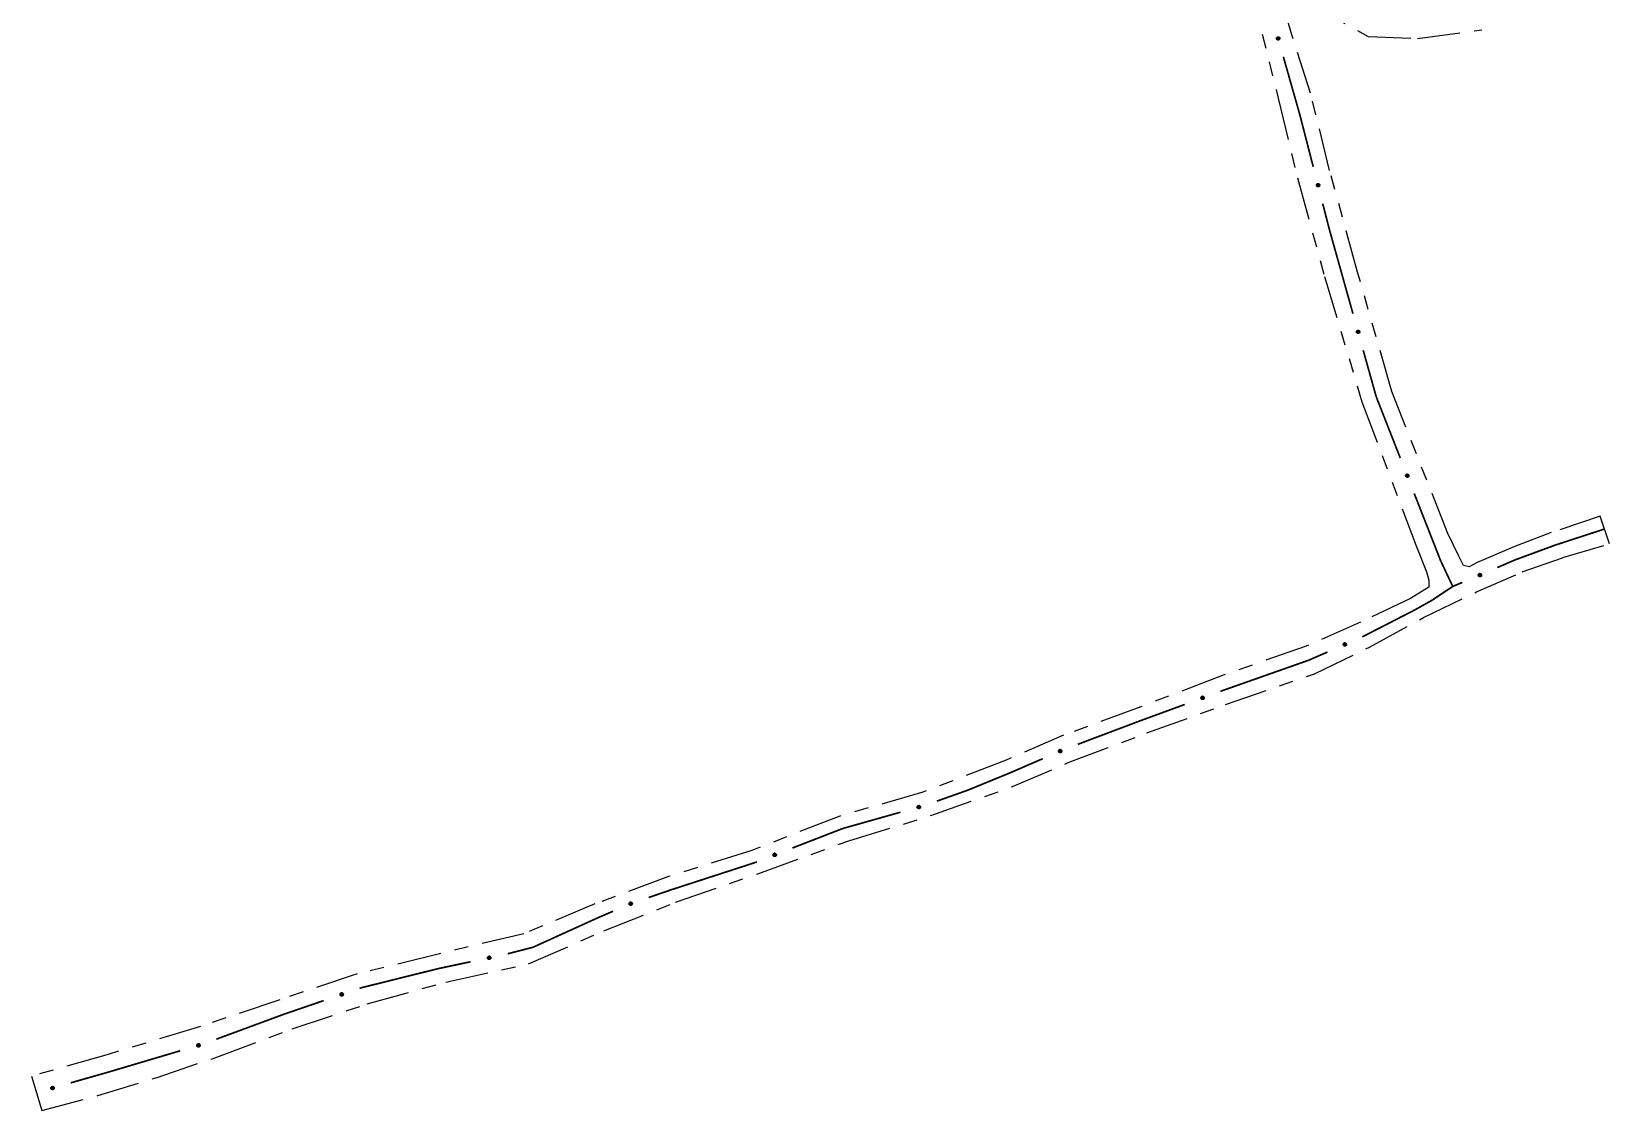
# Model space of a CAD drawing. Extents: x 209066 to 212010, y 4879784 to 4881672.
# Drawn here: x 211215.2 to 211381.2, y 4880902.8 to 4881016.3 of the extents above; entities that cross this region are included whole.
import ezdxf

# ---------------------------------------------------------------- set-up
doc = ezdxf.new("R2010")
doc.units = 0
doc.header["$LTSCALE"] = 1.5
doc.header["$MEASUREMENT"] = 0
doc.linetypes.add('TRACO_25', pattern=[8, 3, -1, 1, -1, 1, -1])
doc.layers.add('SV-EIXO-RUA-N-PAV', color=6, linetype='CONTINUOUS')
doc.layers.add('SV-RUA-NAO-PAV', color=7, linetype='CONTINUOUS')

msp = doc.modelspace()

# ---------------------------------------------------------------- linework, layer by layer
at = {"layer": 'SV-EIXO-RUA-N-PAV'}
for points in [[(211346.455509, 4881015.735253), (211346.49857, 4881015.712062), (211346.530835, 4881015.683324), (211346.550848, 4881015.65161), (211346.561225, 4881015.618974), (211346.568081, 4881015.58439), (211346.567301, 4881015.547998), (211346.557487, 4881015.507797), (211346.534526, 4881015.464439), (211346.502915, 4881015.43332), (211346.472873, 4881015.412037), (211346.439465, 4881015.399256), (211346.405757, 4881015.393159), (211346.367981, 4881015.39522), (211346.327339, 4881015.405563), (211346.284299, 4881015.429706), (211346.25286, 4881015.458097), (211346.234308, 4881015.48928), (211346.221672, 4881015.522947), (211346.215096, 4881015.558339), (211346.216068, 4881015.594058), (211346.226556, 4881015.63496), (211346.250948, 4881015.677124), (211346.278906, 4881015.708804), (211346.309821, 4881015.727789), (211346.343246, 4881015.739483), (211346.37785, 4881015.746781), (211346.414466, 4881015.747519), (211346.455509, 4881015.735253)], [(211350.652954, 4881000.294085), (211350.695421, 4881000.269824), (211350.726958, 4881000.240289), (211350.746171, 4881000.208084), (211350.755729, 4881000.175199), (211350.761718, 4881000.140455), (211350.760027, 4881000.104093), (211350.749212, 4881000.064151), (211350.725173, 4881000.02138), (211350.692794, 4880999.991062), (211350.662229, 4880999.970536), (211350.628512, 4880999.958595), (211350.594662, 4880999.953343), (211350.556949, 4880999.956348), (211350.516579, 4880999.967704), (211350.474156, 4880999.992916), (211350.443437, 4881000.022083), (211350.42567, 4881000.053721), (211350.413881, 4881000.087694), (211350.408192, 4881000.123239), (211350.410057, 4881000.158923), (211350.421564, 4881000.199549), (211350.447003, 4881000.24109), (211350.475744, 4881000.272061), (211350.507124, 4881000.290267), (211350.540832, 4881000.301121), (211350.575607, 4881000.307552), (211350.61223, 4881000.307374), (211350.652954, 4881000.294085)], [(211354.868143, 4880984.862508), (211354.911111, 4880984.839147), (211354.943263, 4880984.810282), (211354.963151, 4880984.77849), (211354.973399, 4880984.745813), (211354.980118, 4880984.711202), (211354.979194, 4880984.674813), (211354.969222, 4880984.634652), (211354.94609, 4880984.591384), (211354.914356, 4880984.560391), (211354.88423, 4880984.539226), (211354.850772, 4880984.526577), (211354.81704, 4880984.520613), (211354.779272, 4880984.522823), (211354.738672, 4880984.533327), (211354.695727, 4880984.55764), (211354.6644, 4880984.586154), (211354.645972, 4880984.617411), (211354.633469, 4880984.651127), (211354.627033, 4880984.686545), (211354.628146, 4880984.72226), (211354.638795, 4880984.76312), (211354.663354, 4880984.805188), (211354.691436, 4880984.836757), (211354.722426, 4880984.85562), (211354.755898, 4880984.867181), (211354.79053, 4880984.874343), (211354.827148, 4880984.874936), (211354.868143, 4880984.862508)], [(211360.023476, 4880969.749057), (211360.068587, 4880969.73016), (211360.103493, 4880969.704695), (211360.126493, 4880969.675076), (211360.139993, 4880969.643603), (211360.150177, 4880969.609849), (211360.152937, 4880969.573552), (211360.147077, 4880969.532589), (211360.128439, 4880969.487204), (211360.100002, 4880969.453161), (211360.07217, 4880969.429058), (211360.040162, 4880969.413092), (211360.007206, 4880969.403747), (211359.969409, 4880969.402127), (211359.927954, 4880969.408471), (211359.882772, 4880969.428317), (211359.848722, 4880969.453518), (211359.827227, 4880969.482751), (211359.811379, 4880969.51503), (211359.801395, 4880969.549615), (211359.798891, 4880969.58526), (211359.805354, 4880969.626987), (211359.825533, 4880969.671323), (211359.850279, 4880969.70557), (211359.879203, 4880969.727469), (211359.911334, 4880969.742356), (211359.945064, 4880969.752983), (211359.981435, 4880969.757276), (211360.023476, 4880969.749057)], [(211367.790072, 4880959.070994), (211367.772052, 4880959.025526), (211367.747267, 4880958.990133), (211367.718099, 4880958.966564), (211367.686893, 4880958.952457), (211367.653343, 4880958.941621), (211367.617107, 4880958.938159), (211367.576037, 4880958.943225), (211367.5303, 4880958.960981), (211367.495713, 4880958.988754), (211367.471076, 4880959.016113), (211367.454492, 4880959.047806), (211367.444512, 4880959.080575), (211367.44216, 4880959.118334), (211367.4477, 4880959.159903), (211367.466668, 4880959.205462), (211367.491204, 4880959.239993), (211367.520015, 4880959.26205), (211367.551983, 4880959.27852), (211367.586367, 4880959.289172), (211367.621957, 4880959.292365), (211367.663801, 4880959.286712), (211367.70852, 4880959.267395), (211367.74324, 4880959.243316), (211367.765695, 4880959.214822), (211367.781201, 4880959.182985), (211367.792479, 4880959.149467), (211367.797476, 4880959.113186), (211367.790072, 4880959.070994)], [(211353.584735, 4880951.784093), (211353.567488, 4880951.738326), (211353.543307, 4880951.702519), (211353.514543, 4880951.678458), (211353.483581, 4880951.663824), (211353.450219, 4880951.652421), (211353.414047, 4880951.648345), (211353.372897, 4880951.652714), (211353.326866, 4880951.669692), (211353.291812, 4880951.696874), (211353.266715, 4880951.723813), (211353.249597, 4880951.755219), (211353.239062, 4880951.787814), (211353.236071, 4880951.825528), (211353.240905, 4880951.867186), (211353.259098, 4880951.913059), (211353.283045, 4880951.948001), (211353.311478, 4880951.970543), (211353.343162, 4880951.987553), (211353.377361, 4880951.998786), (211353.412892, 4880952.002583), (211353.454826, 4880951.99764), (211353.499865, 4880951.979084), (211353.534988, 4880951.955597), (211353.557923, 4880951.927488), (211353.573967, 4880951.895918), (211353.585811, 4880951.862596), (211353.591422, 4880951.826405), (211353.584735, 4880951.784093)], [(211338.610379, 4880946.151249), (211338.590441, 4880946.106589), (211338.564174, 4880946.072283), (211338.53403, 4880946.049976), (211338.502252, 4880946.037209), (211338.468271, 4880946.02781), (211338.43192, 4880946.025892), (211338.391104, 4880946.0327), (211338.346163, 4880946.052386), (211338.312788, 4880946.081604), (211338.289337, 4880946.109987), (211338.274117, 4880946.142356), (211338.265539, 4880946.17552), (211338.264796, 4880946.213345), (211338.272099, 4880946.254641), (211338.292987, 4880946.299352), (211338.31897, 4880946.332808), (211338.348693, 4880946.353619), (211338.381332, 4880946.368714), (211338.416139, 4880946.377895), (211338.451832, 4880946.379571), (211338.493398, 4880946.372143), (211338.537254, 4880946.350942), (211338.570919, 4880946.325408), (211338.592142, 4880946.295985), (211338.60628, 4880946.263517), (211338.616122, 4880946.229549), (211338.619571, 4880946.193089), (211338.610379, 4880946.151249)], [(211323.625133, 4880940.563078), (211323.607779, 4880940.517352), (211323.583513, 4880940.481601), (211323.554692, 4880940.457609), (211323.523695, 4880940.443048), (211323.490307, 4880940.431724), (211323.454125, 4880940.427733), (211323.412986, 4880940.432199), (211323.366995, 4880940.449286), (211323.332006, 4880940.476551), (211323.306972, 4880940.503549), (211323.289928, 4880940.534996), (211323.27947, 4880940.567616), (211323.276568, 4880940.605336), (211323.281501, 4880940.646982), (211323.299802, 4880940.692813), (211323.323832, 4880940.727698), (211323.352318, 4880940.750173), (211323.384041, 4880940.767107), (211323.418267, 4880940.77826), (211323.453807, 4880940.781973), (211323.495729, 4880940.776931), (211323.540724, 4880940.758268), (211323.575792, 4880940.734699), (211323.59866, 4880940.706535), (211323.614629, 4880940.674928), (211323.626395, 4880940.641578), (211323.631921, 4880940.605374), (211323.625133, 4880940.563078)], [(211308.747973, 4880934.661269), (211308.724684, 4880934.618262), (211308.695873, 4880934.586062), (211308.664113, 4880934.566122), (211308.631454, 4880934.555819), (211308.596854, 4880934.549042), (211308.560463, 4880934.549906), (211308.520285, 4880934.559811), (211308.476979, 4880934.582871), (211308.445933, 4880934.614553), (211308.424718, 4880934.644644), (211308.412014, 4880934.678081), (211308.405994, 4880934.711803), (211308.408141, 4880934.749574), (211308.418577, 4880934.790192), (211308.442819, 4880934.833177), (211308.47128, 4880934.864551), (211308.502506, 4880934.883032), (211308.536202, 4880934.89559), (211308.571609, 4880934.902086), (211308.607326, 4880934.901032), (211308.648203, 4880934.890451), (211308.690312, 4880934.865963), (211308.721928, 4880934.837933), (211308.740842, 4880934.806975), (211308.75246, 4880934.773522), (211308.759679, 4880934.738902), (211308.760333, 4880934.702284), (211308.747973, 4880934.661269)], [(211293.58541, 4880929.642714), (211293.566309, 4880929.59769), (211293.540687, 4880929.5629), (211293.510964, 4880929.540034), (211293.47943, 4880929.526676), (211293.445631, 4880929.516644), (211293.409322, 4880929.514048), (211293.368385, 4880929.520094), (211293.323085, 4880929.538937), (211293.289171, 4880929.567528), (211293.265194, 4880929.595468), (211293.249373, 4880929.627547), (211293.240177, 4880929.660545), (211293.238728, 4880929.69835), (211293.24526, 4880929.739775), (211293.26531, 4880929.784868), (211293.290664, 4880929.818803), (211293.319993, 4880929.840165), (211293.352345, 4880929.855867), (211293.386974, 4880929.865695), (211293.42263, 4880929.868038), (211293.464327, 4880929.861387), (211293.508571, 4880929.841007), (211293.542707, 4880929.816106), (211293.564475, 4880929.787084), (211293.579216, 4880929.754886), (211293.58969, 4880929.721108), (211293.593819, 4880929.684718), (211293.58541, 4880929.642714)], [(211278.435953, 4880924.515959), (211278.418434, 4880924.470296), (211278.39404, 4880924.434633), (211278.365133, 4880924.410745), (211278.334084, 4880924.396296), (211278.300655, 4880924.385092), (211278.264459, 4880924.381231), (211278.223337, 4880924.385845), (211278.177407, 4880924.403098), (211278.142516, 4880924.430488), (211278.11758, 4880924.457575), (211278.100649, 4880924.489084), (211278.090309, 4880924.521741), (211278.087542, 4880924.559472), (211278.092625, 4880924.6011), (211278.111091, 4880924.646864), (211278.135246, 4880924.681663), (211278.163813, 4880924.704035), (211278.195597, 4880924.720855), (211278.229863, 4880924.731885), (211278.265415, 4880924.73547), (211278.307319, 4880924.730276), (211278.352247, 4880924.711452), (211278.387229, 4880924.687757), (211278.409997, 4880924.659511), (211278.425852, 4880924.627847), (211278.437497, 4880924.594454), (211278.442893, 4880924.558231), (211278.435953, 4880924.515959)], [(211263.53131, 4880918.794095), (211263.505258, 4880918.752702), (211263.474404, 4880918.722455), (211263.441408, 4880918.704634), (211263.408145, 4880918.696489), (211263.373176, 4880918.691988), (211263.33692, 4880918.69523), (211263.297476, 4880918.707741), (211263.25577, 4880918.733583), (211263.226862, 4880918.767227), (211263.20766, 4880918.798641), (211263.197169, 4880918.832837), (211263.193367, 4880918.86688), (211263.197979, 4880918.90443), (211263.211048, 4880918.944279), (211263.238048, 4880918.985587), (211263.268501, 4880919.015033), (211263.300868, 4880919.031432), (211263.335313, 4880919.041761), (211263.371068, 4880919.045927), (211263.40664, 4880919.042541), (211263.446738, 4880919.02931), (211263.487156, 4880919.00212), (211263.516872, 4880918.972083), (211263.533721, 4880918.939955), (211263.543126, 4880918.905814), (211263.548067, 4880918.870796), (211263.546326, 4880918.834214), (211263.53131, 4880918.794095)], [(211248.022157, 4880914.96025), (211248.001272, 4880914.916025), (211247.974279, 4880914.882287), (211247.943666, 4880914.860627), (211247.911624, 4880914.848541), (211247.87745, 4880914.839868), (211247.841067, 4880914.838725), (211247.800405, 4880914.846402), (211247.755894, 4880914.867041), (211247.72315, 4880914.896964), (211247.700309, 4880914.925841), (211247.685782, 4880914.958527), (211247.677913, 4880914.991866), (211247.677976, 4880915.029698), (211247.686158, 4880915.07083), (211247.707995, 4880915.115085), (211247.734685, 4880915.147979), (211247.764845, 4880915.168152), (211247.797798, 4880915.182548), (211247.832793, 4880915.190984), (211247.868514, 4880915.1919), (211247.909912, 4880915.183587), (211247.953306, 4880915.161456), (211247.986418, 4880915.13521), (211248.007009, 4880915.105341), (211248.020452, 4880915.07258), (211248.029568, 4880915.03841), (211248.032239, 4880915.001884), (211248.022157, 4880914.96025)], [(211232.945073, 4880909.596519), (211232.922367, 4880909.553201), (211232.893994, 4880909.520614), (211232.862507, 4880909.500247), (211232.82999, 4880909.489503), (211232.795485, 4880909.482259), (211232.759086, 4880909.482631), (211232.718778, 4880909.491992), (211232.675164, 4880909.514465), (211232.643692, 4880909.545724), (211232.622072, 4880909.575525), (211232.608918, 4880909.608787), (211232.602442, 4880909.642425), (211232.604078, 4880909.680222), (211232.613964, 4880909.720977), (211232.637622, 4880909.764286), (211232.665657, 4880909.796042), (211232.69663, 4880909.814943), (211232.730154, 4880909.827956), (211232.765469, 4880909.83493), (211232.801197, 4880909.834359), (211232.842214, 4880909.824332), (211232.88465, 4880909.800414), (211232.916642, 4880909.772814), (211232.935973, 4880909.742115), (211232.948041, 4880909.708822), (211232.955728, 4880909.674303), (211232.956878, 4880909.637698), (211232.945073, 4880909.596519)], [(211217.586493, 4880905.108093), (211217.563304, 4880905.065032), (211217.534568, 4880905.032764), (211217.502855, 4880905.01275), (211217.47022, 4880905.002371), (211217.435636, 4880904.995514), (211217.399243, 4880904.996292), (211217.359042, 4880905.006104), (211217.315683, 4880905.029063), (211217.284563, 4880905.060672), (211217.263277, 4880905.090713), (211217.250495, 4880905.12412), (211217.244396, 4880905.157828), (211217.246455, 4880905.195604), (211217.256796, 4880905.236247), (211217.280937, 4880905.279288), (211217.309326, 4880905.310729), (211217.340508, 4880905.329282), (211217.374175, 4880905.341919), (211217.409566, 4880905.348497), (211217.445286, 4880905.347527), (211217.486188, 4880905.337042), (211217.528354, 4880905.312652), (211217.560035, 4880905.284695), (211217.579021, 4880905.253782), (211217.590717, 4880905.220356), (211217.598017, 4880905.185753), (211217.598757, 4880905.149137), (211217.586493, 4880905.108093)]]:
    msp.add_lwpolyline(points, close=True, dxfattribs=at)
for points in [[(211346.215096, 4881015.558339), (211346.25286, 4881015.458097)], [(211346.216068, 4881015.594058), (211346.284299, 4881015.429706)], [(211346.217381, 4881015.572198), (211346.266353, 4881015.449939)], [(211346.225107, 4881015.609863), (211346.303249, 4881015.424969)], [(211346.226556, 4881015.63496), (211346.327339, 4881015.405563)], [(211346.241274, 4881015.652767), (211346.346335, 4881015.40318)], [(211346.250948, 4881015.677124), (211346.367981, 4881015.39522)], [(211346.264557, 4881015.690603), (211346.384565, 4881015.398452)], [(211346.278906, 4881015.708804), (211346.405757, 4881015.393159)], [(211346.294573, 4881015.714748), (211346.421303, 4881015.398973)], [(211346.309821, 4881015.727789), (211346.439465, 4881015.399256)], [(211346.326829, 4881015.731019), (211346.453175, 4881015.406623)], [(211346.343246, 4881015.739483), (211346.472873, 4881015.412037)], [(211346.362638, 4881015.739789), (211346.488248, 4881015.427951)], [(211346.37785, 4881015.746781), (211346.502915, 4881015.43332)], [(211346.397316, 4881015.742562), (211346.51789, 4881015.453409)], [(211346.414466, 4881015.747519), (211346.534526, 4881015.464439)], [(211346.433488, 4881015.740085), (211346.543233, 4881015.488993)], [(211346.455509, 4881015.735253), (211346.557487, 4881015.507797)], [(211346.478451, 4881015.721667), (211346.559965, 4881015.534895)], [(211346.49857, 4881015.712062), (211346.567301, 4881015.547998)], [(211346.517034, 4881015.695759), (211346.56432, 4881015.574439)], [(211346.530835, 4881015.683324), (211346.568081, 4881015.58439)], [(211350.408192, 4881000.123239), (211350.443437, 4881000.022083)], [(211350.410057, 4881000.158923), (211350.474156, 4880999.992916)], [(211350.410823, 4881000.137037), (211350.456722, 4881000.01359)], [(211350.419488, 4881000.174497), (211350.492982, 4880999.987706)], [(211350.421564, 4881000.199549), (211350.516579, 4880999.967704)], [(211350.436723, 4881000.216983), (211350.535509, 4880999.964846)], [(211350.447003, 4881000.24109), (211350.556949, 4880999.956348)], [(211350.460945, 4881000.254224), (211350.57361, 4880999.959163)], [(211350.475744, 4881000.272061), (211350.594662, 4880999.953343)], [(211350.491555, 4881000.277612), (211350.610348, 4880999.958766)], [(211350.507124, 4881000.290267), (211350.628512, 4880999.958595)], [(211350.524208, 4881000.293071), (211350.642401, 4880999.965616)], [(211350.540832, 4881000.301121), (211350.662229, 4880999.970536)], [(211350.560226, 4881000.300942), (211350.677997, 4880999.986061)], [(211350.575607, 4881000.307552), (211350.692794, 4880999.991062)], [(211350.594962, 4881000.302847), (211350.708267, 4881000.010769)], [(211350.61223, 4881000.307374), (211350.725173, 4881000.02138)], [(211350.63106, 4881000.299467), (211350.734491, 4881000.045709)], [(211350.652954, 4881000.294085), (211350.749212, 4881000.064151)], [(211350.675549, 4881000.27993), (211350.752366, 4881000.091178)], [(211350.695421, 4881000.269824), (211350.760027, 4881000.104093)], [(211350.713471, 4881000.253065), (211350.757709, 4881000.1306)], [(211350.726958, 4881000.240289), (211350.761718, 4881000.140455)], [(211354.627033, 4880984.686545), (211354.6644, 4880984.586154)], [(211354.628146, 4880984.72226), (211354.695727, 4880984.55764)], [(211354.629373, 4880984.700395), (211354.677861, 4880984.577943)], [(211354.637248, 4880984.738029), (211354.714659, 4880984.552828)], [(211354.638795, 4880984.76312), (211354.738672, 4880984.533327)], [(211354.653583, 4880984.780869), (211354.757658, 4880984.530868)], [(211354.663354, 4880984.805188), (211354.779272, 4880984.522823)], [(211354.677016, 4880984.818612), (211354.795869, 4880984.525989)], [(211354.691436, 4880984.836757), (211354.81704, 4880984.520613)], [(211354.707127, 4880984.842639), (211354.832608, 4880984.526366)], [(211354.722426, 4880984.85562), (211354.850772, 4880984.526577)], [(211354.739447, 4880984.858782), (211354.86451, 4880984.53389)], [(211354.755898, 4880984.867181), (211354.88423, 4880984.539226)], [(211354.775291, 4880984.867411), (211354.899667, 4880984.555079)], [(211354.79053, 4880984.874343), (211354.914356, 4880984.560391)], [(211354.809979, 4880984.870047), (211354.92941, 4880984.58042)], [(211354.827148, 4880984.874936), (211354.94609, 4880984.591384)], [(211354.846141, 4880984.867427), (211354.954893, 4880984.615904)], [(211354.868143, 4880984.862508), (211354.969222, 4880984.634652)], [(211354.891031, 4880984.848832), (211354.971806, 4880984.661739)], [(211354.911111, 4880984.839147), (211354.979194, 4880984.674813)], [(211354.929511, 4880984.822772), (211354.976317, 4880984.701265)], [(211354.943263, 4880984.810282), (211354.980118, 4880984.711202)], [(211359.798891, 4880969.58526), (211359.882772, 4880969.428317)], [(211359.801395, 4880969.549615), (211359.848722, 4880969.453518)], [(211359.802322, 4880969.563631), (211359.862944, 4880969.44671)], [(211359.805354, 4880969.626987), (211359.927954, 4880969.408471)], [(211359.806351, 4880969.601869), (211359.902093, 4880969.425444)], [(211359.818272, 4880969.646141), (211359.947092, 4880969.407945)], [(211359.825533, 4880969.671323), (211359.969409, 4880969.402127)], [(211359.837768, 4880969.68606), (211359.985601, 4880969.406955)], [(211359.850279, 4880969.70557), (211360.007206, 4880969.403747)], [(211359.865295, 4880969.713008), (211360.022113, 4880969.411045)], [(211359.879203, 4880969.727469), (211360.040162, 4880969.413092)], [(211359.895817, 4880969.732337), (211360.053091, 4880969.421755)], [(211359.911334, 4880969.742356), (211360.07217, 4880969.429058)], [(211359.930604, 4880969.744546), (211360.085925, 4880969.446391)], [(211359.945064, 4880969.752983), (211360.100002, 4880969.453161)], [(211359.964849, 4880969.750676), (211360.112953, 4880969.47461)], [(211359.981435, 4880969.757276), (211360.128439, 4880969.487204)], [(211360.00109, 4880969.751726), (211360.134718, 4880969.512488)], [(211360.023476, 4880969.749057), (211360.147077, 4880969.532589)], [(211360.04763, 4880969.737765), (211360.14691, 4880969.559799)], [(211360.068587, 4880969.73016), (211360.152937, 4880969.573552)], [(211360.088548, 4880969.715729), (211360.147401, 4880969.599579)], [(211360.103493, 4880969.704695), (211360.150177, 4880969.609849)], [(211367.70852, 4880959.267395), (211367.44216, 4880959.118334)], [(211367.74324, 4880959.243316), (211367.444512, 4880959.080575)], [(211367.723491, 4880959.255448), (211367.447301, 4880959.102238)], [(211367.683202, 4880959.274167), (211367.447545, 4880959.14076)], [(211367.663801, 4880959.286712), (211367.4477, 4880959.159903)], [(211367.750967, 4880959.228448), (211367.452096, 4880959.065812)], [(211367.765695, 4880959.214822), (211367.454492, 4880959.047806)], [(211367.770883, 4880959.198305), (211367.463405, 4880959.035047)], [(211367.638707, 4880959.285228), (211367.46417, 4880959.186089)], [(211367.621957, 4880959.292365), (211367.466668, 4880959.205462)], [(211367.781201, 4880959.182985), (211367.471076, 4880959.016113)], [(211367.600399, 4880959.288516), (211367.484673, 4880959.225642)], [(211367.783763, 4880959.163761), (211367.488672, 4880959.002696)], [(211367.586367, 4880959.289172), (211367.491204, 4880959.239993)], [(211367.792479, 4880959.149467), (211367.495713, 4880958.988754)], [(211367.790555, 4880959.129642), (211367.517408, 4880958.97622)], [(211367.797476, 4880959.113186), (211367.5303, 4880958.960981)], [(211367.792307, 4880959.093428), (211367.555701, 4880958.955193)], [(211367.790072, 4880959.070994), (211367.576037, 4880958.943225)], [(211367.77925, 4880959.046626), (211367.60324, 4880958.943919)], [(211367.772052, 4880959.025526), (211367.617107, 4880958.938159)], [(211367.75801, 4880959.005289), (211367.643021, 4880958.944198)], [(211367.747267, 4880958.990133), (211367.653343, 4880958.941621)], [(211353.499865, 4880951.979084), (211353.236071, 4880951.825528)], [(211353.534988, 4880951.955597), (211353.239062, 4880951.787814)], [(211353.454826, 4880951.99764), (211353.240905, 4880951.867186)], [(211353.474436, 4880951.985426), (211353.241075, 4880951.848042)], [(211353.515037, 4880951.967392), (211353.241483, 4880951.809522)], [(211353.542967, 4880951.940861), (211353.246896, 4880951.773182)], [(211353.557923, 4880951.927488), (211353.249597, 4880951.755219)], [(211353.42976, 4880951.995731), (211353.256928, 4880951.893647)], [(211353.563391, 4880951.911061), (211353.258724, 4880951.742614)], [(211353.412892, 4880952.002583), (211353.259098, 4880951.913059)], [(211353.573967, 4880951.895918), (211353.266715, 4880951.723813)], [(211353.391401, 4880951.998369), (211353.276758, 4880951.933541)], [(211353.377361, 4880951.998786), (211353.283045, 4880951.948001)], [(211353.576854, 4880951.87674), (211353.284536, 4880951.710695)], [(211353.585811, 4880951.862596), (211353.291812, 4880951.696874)], [(211353.584224, 4880951.842741), (211353.313717, 4880951.68471)], [(211353.591422, 4880951.826405), (211353.326866, 4880951.669692)], [(211353.58659, 4880951.806562), (211353.352361, 4880951.664335)], [(211353.584735, 4880951.784093), (211353.372897, 4880951.652714)], [(211353.574328, 4880951.759545), (211353.400084, 4880951.653869)], [(211353.567488, 4880951.738326), (211353.414047, 4880951.648345)], [(211353.553792, 4880951.717854), (211353.439855, 4880951.654823)], [(211353.543307, 4880951.702519), (211353.450219, 4880951.652421)], [(211338.537254, 4880946.350942), (211338.264796, 4880946.213345)], [(211338.570919, 4880946.325408), (211338.265539, 4880946.17552)], [(211338.551704, 4880946.338368), (211338.269247, 4880946.197045)], [(211338.512248, 4880946.358785), (211338.27113, 4880946.235521)], [(211338.493398, 4880946.372143), (211338.272099, 4880946.254641)], [(211338.578007, 4880946.310224), (211338.272489, 4880946.160448)], [(211338.592142, 4880946.295985), (211338.274117, 4880946.142356)], [(211338.596623, 4880946.279262), (211338.282479, 4880946.12923)], [(211338.60628, 4880946.263517), (211338.289337, 4880946.109987)], [(211338.468264, 4880946.371728), (211338.289667, 4880946.280102)], [(211338.451832, 4880946.379571), (211338.292987, 4880946.299352)], [(211338.608022, 4880946.244201), (211338.306347, 4880946.095833)], [(211338.43013, 4880946.376643), (211338.311834, 4880946.318747)], [(211338.616122, 4880946.229549), (211338.312788, 4880946.081604)], [(211338.416139, 4880946.377895), (211338.31897, 4880946.332808)], [(211338.613356, 4880946.209824), (211338.333931, 4880946.068159)], [(211338.619571, 4880946.193089), (211338.346163, 4880946.052386)], [(211338.613566, 4880946.173568), (211338.371295, 4880946.045522)], [(211338.610379, 4880946.151249), (211338.391104, 4880946.0327)], [(211338.59853, 4880946.127364), (211338.418311, 4880946.032237)], [(211338.590441, 4880946.106589), (211338.43192, 4880946.025892)], [(211338.575552, 4880946.086968), (211338.458068, 4880946.030824)], [(211338.564174, 4880946.072283), (211338.468271, 4880946.02781)], [(211323.540724, 4880940.758268), (211323.276568, 4880940.605336)], [(211323.575792, 4880940.734699), (211323.27947, 4880940.567616)], [(211323.495729, 4880940.776931), (211323.281501, 4880940.646982)], [(211323.51531, 4880940.76467), (211323.281625, 4880940.627838)], [(211323.555868, 4880940.746541), (211323.281943, 4880940.589317)], [(211323.583736, 4880940.719944), (211323.287269, 4880940.552965)], [(211323.59866, 4880940.706535), (211323.289928, 4880940.534996)], [(211323.470659, 4880940.775081), (211323.297587, 4880940.673405)], [(211323.604089, 4880940.690096), (211323.299026, 4880940.522369)], [(211323.453807, 4880940.781973), (211323.299802, 4880940.692813)], [(211323.614629, 4880940.674928), (211323.306972, 4880940.503549)], [(211323.432306, 4880940.77781), (211323.31751, 4880940.713253)], [(211323.418267, 4880940.77826), (211323.323832, 4880940.727698)], [(211323.617472, 4880940.655743), (211323.324762, 4880940.49039)], [(211323.626395, 4880940.641578), (211323.332006, 4880940.476551)], [(211323.624761, 4880940.621727), (211323.353882, 4880940.464335)], [(211323.631921, 4880940.605374), (211323.366995, 4880940.449286)], [(211323.627041, 4880940.585542), (211323.392477, 4880940.443869)], [(211323.625133, 4880940.563078), (211323.412986, 4880940.432199)], [(211323.614668, 4880940.538555), (211323.440175, 4880940.433291)], [(211323.607779, 4880940.517352), (211323.454125, 4880940.427733)], [(211323.594034, 4880940.496912), (211323.479948, 4880940.43415)], [(211323.583513, 4880940.481601), (211323.490307, 4880940.431724)], [(211308.721928, 4880934.837933), (211308.405994, 4880934.711803)], [(211308.690312, 4880934.865963), (211308.408141, 4880934.749574)], [(211308.703759, 4880934.852323), (211308.411335, 4880934.732982)], [(211308.727836, 4880934.822252), (211308.411773, 4880934.696244)], [(211308.740842, 4880934.806975), (211308.412014, 4880934.678081)], [(211308.665977, 4880934.875692), (211308.41615, 4880934.771202)], [(211308.648203, 4880934.890451), (211308.418577, 4880934.790192)], [(211308.744033, 4880934.789958), (211308.419349, 4880934.664355)], [(211308.75246, 4880934.773522), (211308.424718, 4880934.644644)], [(211308.62311, 4880934.891957), (211308.438038, 4880934.814237)], [(211308.752721, 4880934.754129), (211308.440598, 4880934.629233)], [(211308.607326, 4880934.901032), (211308.442819, 4880934.833177)], [(211308.759679, 4880934.738902), (211308.445933, 4880934.614553)], [(211308.585463, 4880934.899769), (211308.463092, 4880934.851077)], [(211308.755415, 4880934.719445), (211308.465988, 4880934.599532)], [(211308.571609, 4880934.902086), (211308.47128, 4880934.864551)], [(211308.760333, 4880934.702284), (211308.476979, 4880934.582871)], [(211308.752856, 4880934.683279), (211308.501514, 4880934.574108)], [(211308.747973, 4880934.661269), (211308.520285, 4880934.559811)], [(211308.734335, 4880934.638358), (211308.547378, 4880934.557271)], [(211308.724684, 4880934.618262), (211308.560463, 4880934.549906)], [(211308.708339, 4880934.599835), (211308.586911, 4880934.552826)], [(211308.695873, 4880934.586062), (211308.596854, 4880934.549042)], [(211293.508571, 4880929.841007), (211293.238728, 4880929.69835)], [(211293.542707, 4880929.816106), (211293.240177, 4880929.660545)], [(211293.523253, 4880929.828706), (211293.243483, 4880929.682136)], [(211293.483423, 4880929.848382), (211293.244647, 4880929.720641)], [(211293.464327, 4880929.861387), (211293.24526, 4880929.739775)], [(211293.550077, 4880929.801057), (211293.247407, 4880929.645605)], [(211293.564475, 4880929.787084), (211293.249373, 4880929.627547)], [(211293.569268, 4880929.770448), (211293.257978, 4880929.61458)], [(211293.439205, 4880929.860503), (211293.26235, 4880929.76556)], [(211293.579216, 4880929.754886), (211293.265194, 4880929.595468)], [(211293.42263, 4880929.868038), (211293.26531, 4880929.784868)], [(211293.581319, 4880929.735606), (211293.282465, 4880929.581634)], [(211293.400986, 4880929.864705), (211293.283792, 4880929.804612)], [(211293.58969, 4880929.721108), (211293.289171, 4880929.567528)], [(211293.386974, 4880929.865695), (211293.290664, 4880929.818803)], [(211293.587294, 4880929.701334), (211293.310561, 4880929.554479)], [(211293.593819, 4880929.684718), (211293.323085, 4880929.538937)], [(211293.588181, 4880929.665089), (211293.348341, 4880929.532544)], [(211293.58541, 4880929.642714), (211293.368385, 4880929.520094)], [(211293.574009, 4880929.618612), (211293.395596, 4880929.520138)], [(211293.566309, 4880929.59769), (211293.409322, 4880929.514048)], [(211293.551789, 4880929.577795), (211293.435373, 4880929.519467)], [(211293.540687, 4880929.5629), (211293.445631, 4880929.516644)], [(211278.352247, 4880924.711452), (211278.087542, 4880924.559472)], [(211278.387229, 4880924.687757), (211278.090309, 4880924.521741)], [(211278.307319, 4880924.730276), (211278.092625, 4880924.6011)], [(211278.326856, 4880924.717946), (211278.09268, 4880924.581955)], [(211278.367349, 4880924.69967), (211278.092859, 4880924.543434)], [(211278.39512, 4880924.672974), (211278.098055, 4880924.507062)], [(211278.409997, 4880924.659511), (211278.100649, 4880924.489084)], [(211278.282243, 4880924.728517), (211278.108805, 4880924.627465)], [(211278.415366, 4880924.643052), (211278.109701, 4880924.476424)], [(211278.265415, 4880924.73547), (211278.111091, 4880924.646864)], [(211278.425852, 4880924.627847), (211278.11758, 4880924.457575)], [(211278.2439, 4880924.731384), (211278.128873, 4880924.66724)], [(211278.229863, 4880924.731885), (211278.135246, 4880924.681663)], [(211278.428625, 4880924.608652), (211278.135323, 4880924.444352)], [(211278.437497, 4880924.594454), (211278.142516, 4880924.430488)], [(211278.435792, 4880924.574609), (211278.164348, 4880924.418193)], [(211278.442893, 4880924.558231), (211278.177407, 4880924.403098)], [(211278.437942, 4880924.538417), (211278.20287, 4880924.397589)], [(211278.435953, 4880924.515959), (211278.223337, 4880924.385845)], [(211278.4254, 4880924.491474), (211278.250529, 4880924.386839)], [(211278.418434, 4880924.470296), (211278.264459, 4880924.381231)], [(211278.404616, 4880924.449907), (211278.290305, 4880924.387555)], [(211278.39404, 4880924.434633), (211278.300655, 4880924.385092)], [(211263.516872, 4880918.972083), (211263.193367, 4880918.86688)], [(211263.533721, 4880918.939955), (211263.197169, 4880918.832837)], [(211263.487156, 4880919.00212), (211263.197979, 4880918.90443)], [(211263.521742, 4880918.956049), (211263.198116, 4880918.850976)], [(211263.499683, 4880918.98763), (211263.200081, 4880918.887665)], [(211263.535793, 4880918.922766), (211263.203591, 4880918.81866)], [(211263.463509, 4880919.01342), (211263.207385, 4880918.925488)], [(211263.543126, 4880918.905814), (211263.20766, 4880918.798641)], [(211263.446738, 4880919.02931), (211263.211048, 4880918.944279)], [(211263.54212, 4880918.886446), (211263.222498, 4880918.782224)], [(211263.548067, 4880918.870796), (211263.226862, 4880918.767227)], [(211263.421798, 4880919.032453), (211263.23204, 4880918.967)], [(211263.40664, 4880919.042541), (211263.238048, 4880918.985587)], [(211263.54254, 4880918.85166), (211263.245891, 4880918.750927)], [(211263.546326, 4880918.834214), (211263.25577, 4880918.733583)], [(211263.384742, 4880919.04271), (211263.259449, 4880919.002123)], [(211263.371068, 4880919.045927), (211263.268501, 4880919.015033)], [(211263.537622, 4880918.815738), (211263.279679, 4880918.723235)], [(211263.53131, 4880918.794095), (211263.297476, 4880918.707741)], [(211263.516204, 4880918.772125), (211263.324344, 4880918.703435)], [(211263.505258, 4880918.752702), (211263.33692, 4880918.69523)], [(211263.487744, 4880918.735384), (211263.363502, 4880918.696415)], [(211263.474404, 4880918.722455), (211263.373176, 4880918.691988)], [(211247.986418, 4880915.13521), (211247.677913, 4880914.991866)], [(211247.953306, 4880915.161456), (211247.677976, 4880915.029698)], [(211247.967484, 4880915.148577), (211247.682079, 4880915.013307)], [(211247.993181, 4880915.119879), (211247.68454, 4880914.976649)], [(211247.928472, 4880915.16983), (211247.684781, 4880915.051735)], [(211248.007009, 4880915.105341), (211247.685782, 4880914.958527)], [(211247.909912, 4880915.183587), (211247.686158, 4880915.07083)], [(211248.011133, 4880915.088527), (211247.693862, 4880914.945226)], [(211248.020452, 4880915.07258), (211247.700309, 4880914.925841)], [(211247.884774, 4880915.183708), (211247.704265, 4880915.09591)], [(211247.868514, 4880915.1919), (211247.707995, 4880915.115085)], [(211248.021782, 4880915.053231), (211247.717013, 4880914.911328)], [(211248.029568, 4880915.03841), (211247.72315, 4880914.896964)], [(211247.846753, 4880915.189435), (211247.727251, 4880915.134074)], [(211247.832793, 4880915.190984), (211247.734685, 4880915.147979)], [(211248.026383, 4880915.018748), (211247.744001, 4880914.883071)], [(211248.032239, 4880915.001884), (211247.755894, 4880914.867041)], [(211248.02582, 4880914.982496), (211247.780874, 4880914.859643)], [(211248.022157, 4880914.96025), (211247.800405, 4880914.846402)], [(211248.009802, 4880914.936623), (211247.827596, 4880914.845359)], [(211248.001272, 4880914.916025), (211247.841067, 4880914.838725)], [(211247.985968, 4880914.896726), (211247.867314, 4880914.843099)], [(211247.974279, 4880914.882287), (211247.87745, 4880914.839868)], [(211232.916642, 4880909.772814), (211232.602442, 4880909.642425)], [(211232.88465, 4880909.800414), (211232.604078, 4880909.680222)], [(211232.89828, 4880909.786957), (211232.607496, 4880909.663674)], [(211232.922762, 4880909.757215), (211232.60843, 4880909.626945)], [(211232.935973, 4880909.742115), (211232.608918, 4880909.608787)], [(211232.860186, 4880909.809814), (211232.611794, 4880909.701956)], [(211232.842214, 4880909.824332), (211232.613964, 4880909.720977)], [(211232.939394, 4880909.725143), (211232.616437, 4880909.595162)], [(211232.948041, 4880909.708822), (211232.622072, 4880909.575525)], [(211232.817103, 4880909.825498), (211232.633098, 4880909.745283)], [(211232.801197, 4880909.834359), (211232.637622, 4880909.764286)], [(211232.948565, 4880909.689435), (211232.638159, 4880909.56033)], [(211232.955728, 4880909.674303), (211232.643692, 4880909.545724)], [(211232.779353, 4880909.8328), (211232.657651, 4880909.782458)], [(211232.951728, 4880909.65479), (211232.663948, 4880909.530976)], [(211232.765469, 4880909.83493), (211232.665657, 4880909.796042)], [(211232.956878, 4880909.637698), (211232.675164, 4880909.514465)], [(211232.949658, 4880909.618593), (211232.699814, 4880909.506034)], [(211232.945073, 4880909.596519), (211232.718778, 4880909.491992)], [(211232.931746, 4880909.573426), (211232.745902, 4880909.489819)], [(211232.922367, 4880909.553201), (211232.759086, 4880909.482631)], [(211232.906273, 4880909.534555), (211232.785491, 4880909.485909)], [(211232.893994, 4880909.520614), (211232.795485, 4880909.482259)], [(211217.560035, 4880905.284695), (211217.244396, 4880905.157828)], [(211217.528354, 4880905.312652), (211217.246455, 4880905.195604)], [(211217.541833, 4880905.299043), (211217.249688, 4880905.17902)], [(211217.56598, 4880905.269028), (211217.250211, 4880905.142283)], [(211217.579021, 4880905.253782), (211217.250495, 4880905.12412)], [(211217.503996, 4880905.322324), (211217.254414, 4880905.217251)], [(211217.486188, 4880905.337042), (211217.256796, 4880905.236247)], [(211217.461091, 4880905.338489), (211217.276201, 4880905.260337)], [(211217.445286, 4880905.347527), (211217.280937, 4880905.279288)], [(211217.423426, 4880905.346213), (211217.301169, 4880905.297235)], [(211217.409566, 4880905.348497), (211217.309326, 4880905.310729)], [(211217.582252, 4880905.236773), (211217.257862, 4880905.110411)], [(211217.590717, 4880905.220356), (211217.263277, 4880905.090713)], [(211217.591024, 4880905.200964), (211217.279193, 4880905.075339)], [(211217.598017, 4880905.185753), (211217.284563, 4880905.060672)], [(211217.593799, 4880905.166287), (211217.304652, 4880905.045698)], [(211217.598757, 4880905.149137), (211217.315683, 4880905.029063)], [(211217.591324, 4880905.130115), (211217.340237, 4880905.020357)], [(211217.586493, 4880905.108093), (211217.359042, 4880905.006104)], [(211217.572908, 4880905.085151), (211217.38614, 4880905.003627)], [(211217.563304, 4880905.065032), (211217.399243, 4880904.996292)], [(211217.547002, 4880905.046567), (211217.425684, 4880904.999275)], [(211217.534568, 4880905.032764), (211217.435636, 4880904.995514)]]:
    msp.add_lwpolyline(points, dxfattribs=at)
at = {"layer": 'SV-EIXO-RUA-N-PAV', "const_width": 0.18}
for points in [[(211346.936266, 4881013.643279), (211348.578214, 4881007.872316)], [(211348.578214, 4881007.872316), (211348.667133, 4881007.559789)], [(211348.667133, 4881007.559789), (211350.083169, 4881002.064222)], [(211351.081244, 4880998.190742), (211351.580281, 4880996.254002)], [(211351.580281, 4880996.254002), (211351.796817, 4880995.413636)], [(211351.796817, 4880995.413636), (211354.261205, 4880986.620253)], [(211355.340634, 4880982.768651), (211356.689921, 4880977.95415)], [(211356.689921, 4880977.95415), (211356.714891, 4880977.865054)], [(211356.714891, 4880977.865054), (211359.241913, 4880971.436421)], [(211360.705269, 4880967.713709), (211363.266141, 4880961.198961)], [(211380.735787, 4880963.971348), (211375.982453, 4880962.420279)], [(211375.504836, 4880962.264428), (211371.284546, 4880960.709584)], [(211375.982453, 4880962.420279), (211375.504836, 4880962.264428)], [(211363.266141, 4880961.198961), (211363.495872, 4880960.614537)], [(211363.495872, 4880960.614537), (211364.50875, 4880958.469619)], [(211371.239983, 4880960.693166), (211369.449855, 4880959.913594)], [(211371.284546, 4880960.709584), (211371.239983, 4880960.693166)], [(211364.50875, 4880958.469619), (211364.762648, 4880957.931951)], [(211365.768306, 4880958.349921), (211364.844885, 4880957.96613)], [(211363.174157, 4880956.86969), (211362.598044, 4880956.48443)], [(211364.762648, 4880957.931951), (211363.174157, 4880956.86969)], [(211364.844885, 4880957.96613), (211364.762648, 4880957.931951)], [(211360.690084, 4880955.418217), (211356.133328, 4880953.080813)], [(211361.457159, 4880955.846876), (211360.690084, 4880955.418217)], [(211362.598044, 4880956.48443), (211361.457159, 4880955.846876)], [(211355.274843, 4880952.640451), (211355.242609, 4880952.626408)], [(211356.133328, 4880953.080813), (211355.274843, 4880952.640451)], [(211349.607078, 4880950.171325), (211341.256926, 4880947.230391)], [(211349.741921, 4880950.230069), (211349.607078, 4880950.171325)], [(211351.575484, 4880951.028848), (211349.741921, 4880950.230069)], [(211340.684557, 4880947.028802), (211340.315408, 4880946.893487)], [(211341.256926, 4880947.230391), (211340.684557, 4880947.028802)], [(211336.559772, 4880945.516823), (211332.804137, 4880944.140159)], [(211331.958444, 4880943.830163), (211325.314928, 4880941.327468)], [(211332.804137, 4880944.140159), (211331.958444, 4880943.830163)], [(211318.860937, 4880938.620912), (211318.125731, 4880938.302689)], [(211321.614104, 4880939.812582), (211318.860937, 4880938.620912)], [(211314.24106, 4880936.708978), (211313.748645, 4880936.506961)], [(211318.125731, 4880938.302689), (211314.24106, 4880936.708978)], [(211313.748645, 4880936.506961), (211310.480115, 4880935.348495)], [(211306.654906, 4880934.185292), (211300.880208, 4880932.556531)], [(211300.561271, 4880932.466575), (211295.27629, 4880930.416642)], [(211300.880208, 4880932.556531), (211300.561271, 4880932.466575)], [(211291.302051, 4880928.87512), (211282.992021, 4880926.176363)], [(211291.547, 4880928.97013), (211291.302051, 4880928.87512)], [(211282.575938, 4880926.041237), (211280.151369, 4880925.211779)], [(211282.992021, 4880926.176363), (211282.575938, 4880926.041237)], [(211276.422237, 4880923.772702), (211275.503092, 4880923.378783)], [(211274.775747, 4880923.067063), (211268.213214, 4880920.084094)], [(211275.503092, 4880923.378783), (211274.775747, 4880923.067063)], [(211261.411601, 4880918.455988), (211258.477183, 4880917.832136)], [(211267.985652, 4880919.980657), (211265.322446, 4880919.295079)], [(211268.213214, 4880920.084094), (211267.985652, 4880919.980657)], [(211258.024976, 4880917.735997), (211250.709388, 4880915.919713)], [(211258.477183, 4880917.832136), (211258.024976, 4880917.735997)], [(211249.888086, 4880915.715804), (211249.742621, 4880915.665973)], [(211250.709388, 4880915.919713), (211249.888086, 4880915.715804)], [(211245.958493, 4880914.36968), (211242.174365, 4880913.073387)], [(211241.779254, 4880912.938038), (211234.66604, 4880910.312355)], [(211242.174365, 4880913.073387), (211241.779254, 4880912.938038)], [(211230.858632, 4880909.092289), (211224.14779, 4880907.10116)], [(211223.204698, 4880906.821341), (211219.341795, 4880905.722058)], [(211224.14779, 4880907.10116), (211223.204698, 4880906.821341)]]:
    msp.add_lwpolyline(points, dxfattribs=at)
at = {"layer": 'SV-RUA-NAO-PAV', "linetype": 'TRACO_25'}
for points in [[(211343.245241, 4881021.828236, 8.243849), (211346.402795, 4881009.298009, 8.243849), (211348.420259, 4881000.893904, 8.318598), (211351.27406, 4880990.524581, 8.318598), (211355.209353, 4880977.329775, 8.318598), (211360.898528, 4880962.21359, 8.318598), (211362.009979, 4880959.470755, 8.318598), (211362.259983, 4880958.595742, 8.318598), (211362.259983, 4880957.845731, 8.318598), (211360.322455, 4880956.658214, 8.318598), (211355.072378, 4880954.158177, 8.318598), (211349.322294, 4880951.658141, 8.318598), (211340.447165, 4880948.533095, 8.318598), (211331.947041, 4880945.283048, 8.318598), (211323.821923, 4880942.283004, 8.318598), (211317.759335, 4880939.657966, 8.318598), (211309.009207, 4880936.282917, 8.318598), (211300.25908, 4880933.78288, 8.318598), (211291.008945, 4880930.157828, 8.318598), (211282.258817, 4880927.407788, 8.318598), (211274.508704, 4880924.532746, 8.318598), (211267.008595, 4880921.4077, 8.318598), (211258.133466, 4880919.282669, 8.318598), (211249.4901, 4880917.17784, 8.318598), (211241.341184, 4880914.461535, 8.318598), (211232.983321, 4880911.640756, 8.318598), (211223.267306, 4880908.715504, 8.318598), (211215.222864, 4880906.417092, 8.318598), (211216.310302, 4880902.820194, 8.318598), (211222.187074, 4880904.379338, 8.318598), (211228.423648, 4880906.298284, 8.318598), (211234.600256, 4880908.397131, 8.318598), (211242.635842, 4880911.395484, 8.318598), (211250.551494, 4880914.034035, 8.318598), (211258.826949, 4880916.312783, 8.318598), (211267.522173, 4880918.231729, 8.318598), (211275.437825, 4880921.709819, 8.318598), (211282.993675, 4880924.708172, 8.318598), (211291.628932, 4880927.706525, 8.318598), (211301.223662, 4880931.184615, 8.318598), (211309.858919, 4880933.823165, 8.318598), (211318.434208, 4880936.881485, 8.318598), (211324.310981, 4880939.400102, 8.318598), (211332.586435, 4880942.518389, 8.318598), (211340.86189, 4880945.516742, 8.318598), (211350.216751, 4880948.754964, 8.318598), (211356.003573, 4880951.543432, 8.318598), (211361.700444, 4880954.661719, 8.318598), (211367.277381, 4880957.360237, 8.318598), (211372.074746, 4880959.459084, 8.318598), (211376.332407, 4880960.958261, 8.318598), (211381.249706, 4880962.39747, 8.318598), (211380.290233, 4880965.335856, 8.318598), (211375.133066, 4880963.596812, 8.318598), (211371.17524, 4880962.097635, 8.318598), (211367.277381, 4880960.418557, 8.318598), (211366.497809, 4880959.998788, 8.318598), (211365.898138, 4880960.118722, 8.318598), (211365.358435, 4880961.198129, 8.318598), (211364.227832, 4880963.507805, 8.318598), (211358.364269, 4880978.418006, 8.318598), (211354.746377, 4880990.987556, 8.318598), (211351.804862, 4881001.689801, 8.318598), (211349.803719, 4881009.799488, 8.318598), (211347.842569, 4881015.94043, 8.318598), (211346.310126, 4881021.102342, 8.318598)], [(211349.499427, 4881019.336472, 8.318598), (211355.845943, 4881015.753761, 8.318598), (211361.066465, 4881015.549035, 8.318598), (211367.822434, 4881016.470303, 8.393347)]]:
    msp.add_polyline3d(points, dxfattribs=at)

doc.saveas('drawing.dxf')
